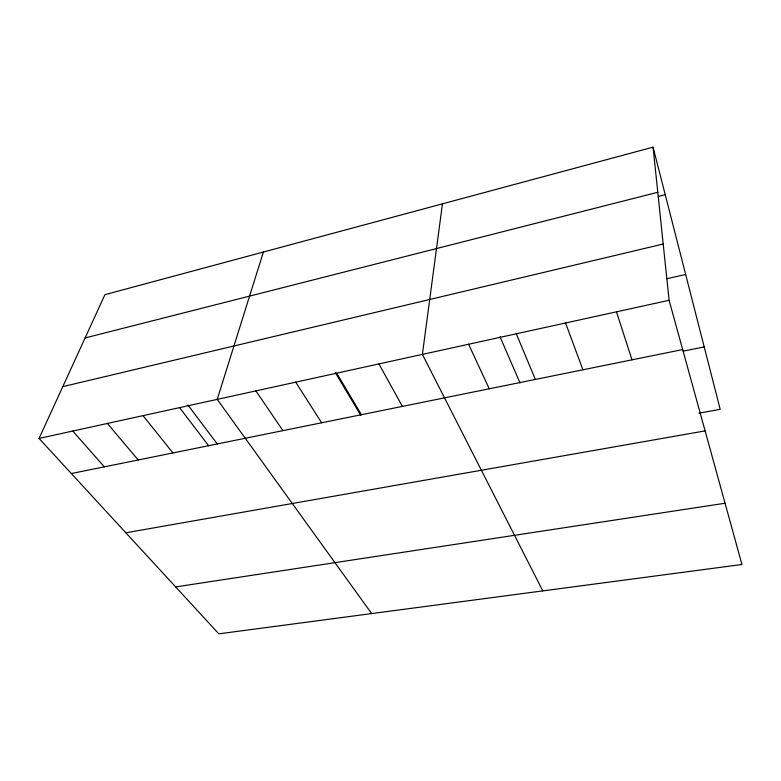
<?xml version="1.0" encoding="UTF-8"?>
<svg xmlns="http://www.w3.org/2000/svg" width="781" height="781" viewBox="0 0 781 781"><rect width="100%" height="100%" fill="white"/><g stroke="black" fill="none" stroke-linecap="round" stroke-linejoin="round"><path stroke-width="1.17" d="M442.456 203.841L422.394 354.389L542.805 590.895M263.382 252.038L217.216 399.374L371.668 613.573M653.062 147.16L669.092 300.295L741.95 564.497L218.826 633.84L39.05 438.444L104.937 294.671L653.062 147.16L720.189 409.332L698.946 413.198M85.1 337.958L657.787 192.272M658.246 196.461L665.236 194.684M62.792 386.644L663.206 244.023M667.052 278.69L685.659 274.482M39.05 438.444L669.092 300.295M71.344 473.54L682.682 349.566M683.199 351.167L704.208 346.92M125.858 532.788L705.106 430.897M175.666 586.922L725.061 503.247M72.779 431.044L104.332 466.853M107.427 423.448L138.188 459.989M143.021 415.648L172.933 452.941M179.601 407.623L208.615 445.707M187.948 405.027L217.479 444.282M255.904 390.89L282.917 430.634M295.716 382.163L321.626 422.785M336.699 373.172L361.437 414.711M335.342 372.664L360.744 415.248M378.912 363.917L402.391 406.403M468.6 344.255L489.257 388.792M500.006 336.738L520.029 382.963M516.3 333.799L535.366 379.439M565.561 322.992L582.929 369.794M616.463 311.834L632.005 359.846"/></g></svg>
